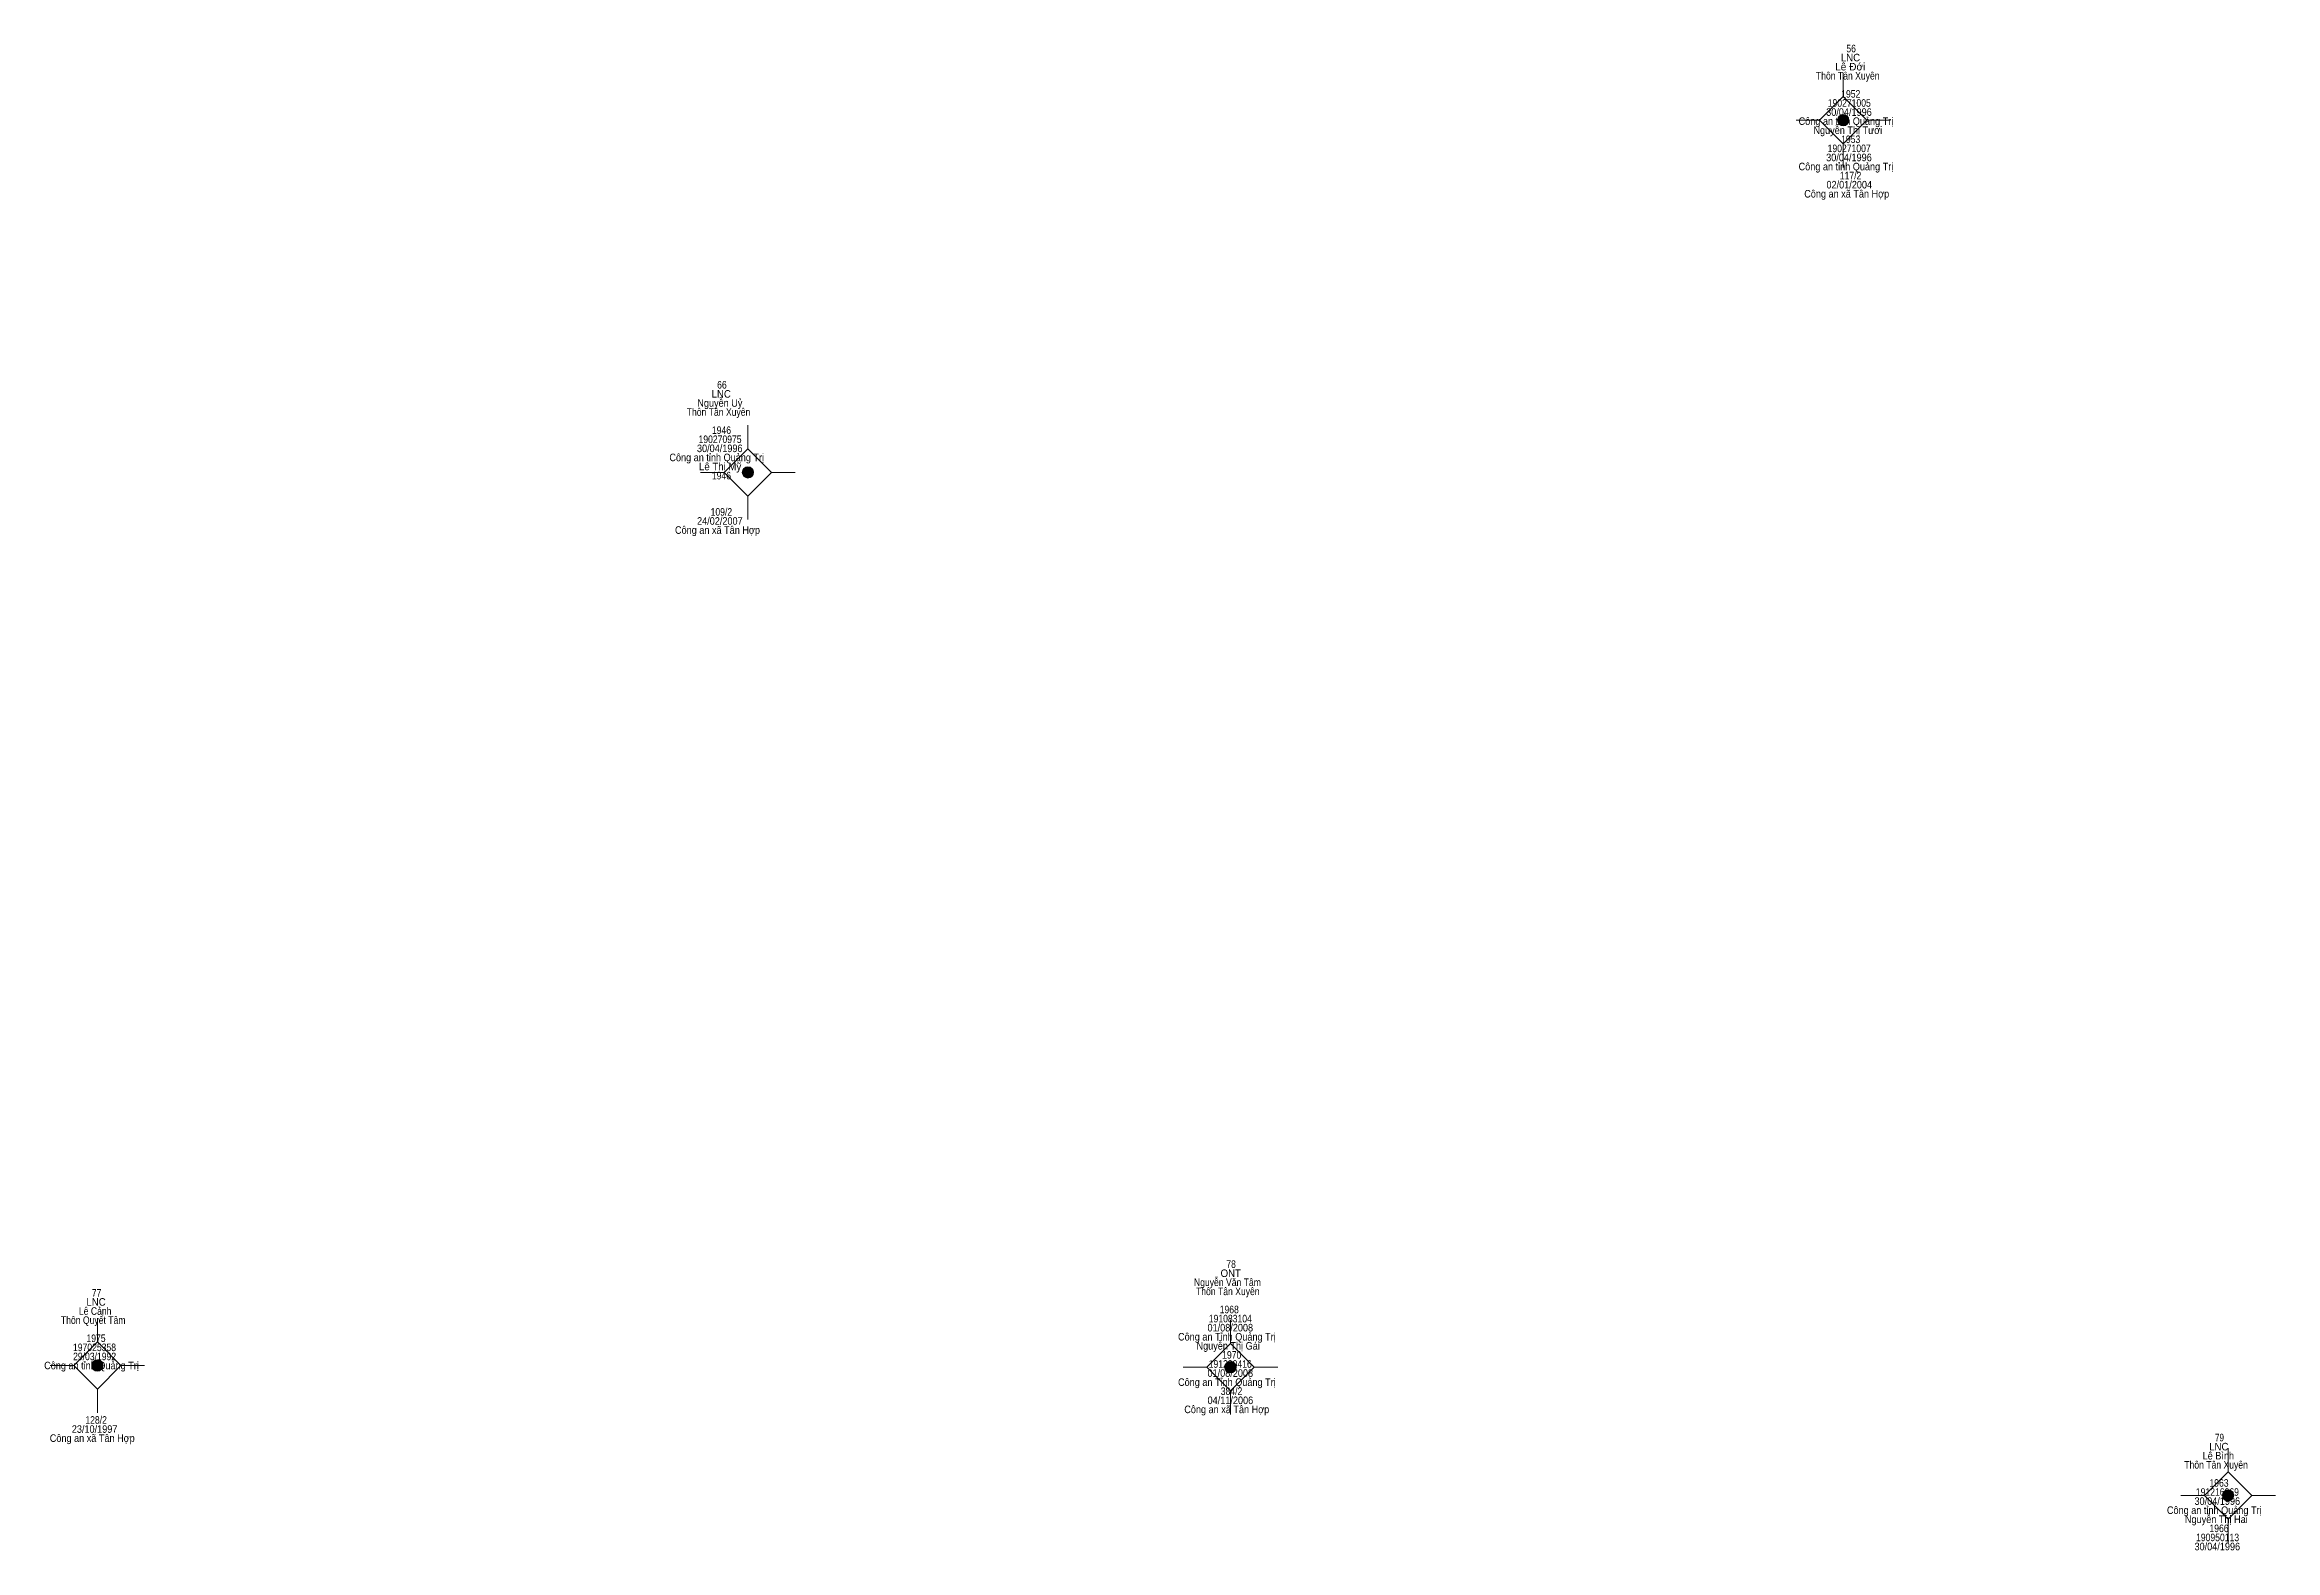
# Model space of a CAD drawing. Header units: metres. Extents: x 550999 to 552168, y 1840994 to 1841978.
# Drawn here: x 551006.6 to 551124.5, y 1841519.6 to 1841599.2 of the extents above; entities that cross this region are included whole.
import ezdxf
from ezdxf.enums import TextEntityAlignment as Align

# ---------------------------------------------------------------- set-up
doc = ezdxf.new("R2010")
doc.units = ezdxf.units.M
doc.header["$LTSCALE"] = 0.16
doc.layers.add('11', color=7, linetype='Continuous', lineweight=13)
doc.layers.add('15', color=7, linetype='Continuous')

msp = doc.modelspace()

# ---------------------------------------------------------------- hatches: boundary and pattern name
at = {"layer": '11'}
for points in [[(551101.9695, 1841595.2, 1), (551101.3695, 1841595.2, 1)], [(551044.0695, 1841576.58, 1), (551043.4695, 1841576.58, 1)], [(551009.6795, 1841529.36, 1), (551009.0795, 1841529.36, 1)], [(551069.5795, 1841529.27, 1), (551068.9795, 1841529.27, 1)], [(551122.3095, 1841522.49, 1), (551121.7095, 1841522.49, 1)]]:
    msp.add_hatch(color=256, dxfattribs=at).paths.add_polyline_path(points)

# ---------------------------------------------------------------- linework, layer by layer
for p, q in [((551101.67, 1841597.7), (551101.67, 1841596.45)), ((551100.42, 1841595.2), (551099.17, 1841595.2)), ((551104.17, 1841595.2), (551102.92, 1841595.2)), ((551101.67, 1841593.95), (551101.67, 1841592.7)), ((551043.77, 1841579.08), (551043.77, 1841577.83)), ((551042.52, 1841576.58), (551041.27, 1841576.58)), ((551046.27, 1841576.58), (551045.02, 1841576.58)), ((551043.77, 1841575.33), (551043.77, 1841574.08)), ((551009.38, 1841531.86), (551009.38, 1841530.61)), ((551069.28, 1841531.77), (551069.28, 1841530.52)), ((551008.13, 1841529.36), (551006.88, 1841529.36)), ((551011.88, 1841529.36), (551010.63, 1841529.36)), ((551068.03, 1841529.27), (551066.78, 1841529.27)), ((551071.78, 1841529.27), (551070.53, 1841529.27)), ((551009.38, 1841528.11), (551009.38, 1841526.86)), ((551069.28, 1841528.02), (551069.28, 1841526.77)), ((551122.01, 1841524.99), (551122.01, 1841523.74)), ((551120.76, 1841522.49), (551119.51, 1841522.49)), ((551124.51, 1841522.49), (551123.26, 1841522.49)), ((551122.01, 1841521.24), (551122.01, 1841519.99))]:
    msp.add_line(p, q, dxfattribs=at)
for points in [[(551101.67, 1841596.45), (551100.42, 1841595.2), (551101.67, 1841593.95), (551102.92, 1841595.2)], [(551043.77, 1841577.83), (551042.52, 1841576.58), (551043.77, 1841575.33), (551045.02, 1841576.58)], [(551009.38, 1841530.61), (551008.13, 1841529.36), (551009.38, 1841528.11), (551010.63, 1841529.36)], [(551069.28, 1841530.52), (551068.03, 1841529.27), (551069.28, 1841528.02), (551070.53, 1841529.27)], [(551122.01, 1841523.74), (551120.76, 1841522.49), (551122.01, 1841521.24), (551123.26, 1841522.49)]]:
    msp.add_lwpolyline(points, close=True, dxfattribs=at)
for centre in [(551101.6695, 1841595.2), (551043.7695, 1841576.58), (551009.3795, 1841529.36), (551069.2795, 1841529.27), (551122.0095, 1841522.49)]:
    msp.add_circle(centre, 0.3, dxfattribs=at)

# ---------------------------------------------------------------- texts
at = {"layer": '15'}
for s, width, p in [('56', 0.85, (551102.085, 1841598.79)), ('LNC', 0.95, (551102.05, 1841598.31)), ('Thôn Tân Xuyên', 0.85, (551101.905, 1841597.35)), ('1952', 0.85, (551102.065, 1841596.39)), ('30/04/1996', 0.9, (551101.97, 1841595.43)), ('190271005', 0.85, (551101.985, 1841595.91)), ('Công an tỉnh Quảng Trị', 0.9, (551101.81, 1841594.95)), ('Nguyễn Thị Tươi', 0.9, (551101.91, 1841594.47)), ('1953', 0.85, (551102.06, 1841593.99)), ('30/04/1996', 0.9, (551101.97, 1841593.03)), ('190271007', 0.85, (551101.98, 1841593.51)), ('Công an tỉnh Quảng Trị', 0.9, (551101.81, 1841592.55)), ('02/01/2004', 0.9, (551101.985, 1841591.59)), ('117/2', 0.85, (551102.055, 1841592.07)), ('Công an xã Tân Hợp', 0.9, (551101.85, 1841591.11)), ('66', 0.85, (551042.395, 1841581.01)), ('Nguyễn Uỷ', 0.9, (551042.285, 1841580.05)), ('LNC', 0.95, (551042.36, 1841580.53)), ('Thôn Tân Xuyên', 0.85, (551042.215, 1841579.57)), ('1946', 0.85, (551042.37, 1841578.61)), ('30/04/1996', 0.9, (551042.28, 1841577.65)), ('190270975', 0.85, (551042.295, 1841578.13)), ('Công an tỉnh Quảng Trị', 0.9, (551042.12, 1841577.17)), ('Lê Thị Mỹ', 0.95, (551042.3, 1841576.69)), ('1946', 0.85, (551042.37, 1841576.21)), ('109/2', 0.85, (551042.365, 1841574.29)), ('Công an xã Tân Hợp', 0.9, (551042.16, 1841573.33)), ('24/02/2007', 0.9, (551042.285, 1841573.81)), ('ONT', 0.95, (551069.29, 1841534.04)), ('78', 0.85, (551069.31, 1841534.52)), ('77', 0.85, (551009.34, 1841533)), ('Nguyễn Văn Tâm', 0.85, (551069.115, 1841533.56)), ('Thôn Tân Xuyên', 0.85, (551069.135, 1841533.08)), ('Thôn Quyết Tâm', 0.85, (551009.16, 1841531.56)), ('Lê Cảnh', 0.85, (551009.265, 1841532.04)), ('LNC', 0.95, (551009.31, 1841532.52)), (' 191083104', 0.85, (551069.205, 1841531.64)), ('1968 ', 0.85, (551069.275, 1841532.12)), ('1975', 0.85, (551009.31, 1841530.6)), (' Công an Tỉnh Quảng Trị', 0.9, (551069.02, 1841530.68)), ('Nguyễn Thị Gái', 0.9, (551069.155, 1841530.2)), (' 01/08/2008', 0.9, (551069.2, 1841531.16)), ('Công an tỉnh Quảng Trị', 0.9, (551009.07, 1841529.16)), ('29/03/1992', 0.85, (551009.235, 1841529.64)), ('197025358', 0.85, (551009.23, 1841530.12)), (' 191230416', 0.85, (551069.2, 1841529.24)), (' 1970', 0.85, (551069.28, 1841529.72)), (' Công an Tỉnh Quảng Trị', 0.9, (551069.02, 1841528.28)), (' 01/08/2008', 0.9, (551069.2, 1841528.76)), ('Công an xã Tân Hợp', 0.9, (551069.08, 1841526.84)), (' 04/11/2006', 0.9, (551069.205, 1841527.32)), (' 384/2', 0.85, (551069.27, 1841527.8)), ('23/10/1997', 0.9, (551009.235, 1841525.8)), ('128/2', 0.85, (551009.315, 1841526.28)), ('Công an xã Tân Hợp', 0.9, (551009.11, 1841525.32)), ('Lê Bình', 0.9, (551121.495, 1841524.39)), ('LNC', 0.95, (551121.52, 1841524.87)), ('79', 0.8, (551121.555, 1841525.35)), ('Thôn Tân Xuyên', 0.85, (551121.375, 1841523.91)), ('30/04/1996', 0.9, (551121.44, 1841521.99)), ('191216269', 0.85, (551121.445, 1841522.47)), ('1963', 0.85, (551121.53, 1841522.95)), ('Công an tỉnh Quảng Trị', 0.9, (551121.28, 1841521.51)), ('Nguyễn Thị Hai', 0.9, (551121.39, 1841521.03)), ('30/04/1996', 0.9, (551121.44, 1841519.59)), ('190950113', 0.85, (551121.455, 1841520.07)), ('1966', 0.85, (551121.53, 1841520.55))]:
    msp.add_text(s, height=0.4, dxfattribs=dict(at, width=width)).set_placement(p, align=Align.CENTER)
msp.add_text('Lê Đới', height=0.4, dxfattribs=at).set_placement((551102.035, 1841597.83), align=Align.CENTER)

doc.saveas('drawing.dxf')
